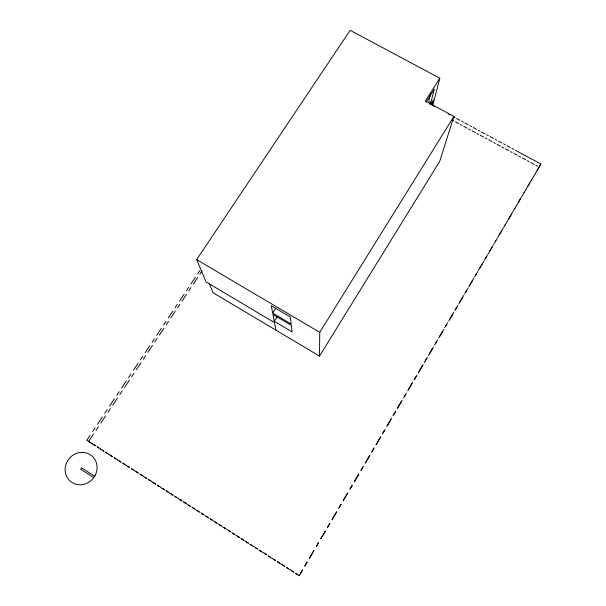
<?xml version="1.0" encoding="UTF-8"?>
<svg xmlns="http://www.w3.org/2000/svg" width="606" height="606" viewBox="0 0 606 606"><rect width="100%" height="100%" fill="white"/><g stroke="black" fill="none" stroke-linecap="round" stroke-linejoin="round"><path stroke-width="0.91" d="M209.456 283.941L213.039 292.721L319.498 356.108L319.741 332.346L453.894 116.428L425.374 101.043L439.82 78.212L350.132 30.3L196.692 259.603L206.002 281.888L274.495 322.589L275.942 330.172M430.76 93.324L428.745 101.414L430.889 102.573L429.889 104.156M430.889 102.573L434.305 89.112L425.988 102.27M432.093 105.247L433.457 99.967L430.54 104.603M432.707 105.588L439.82 78.212M453.894 116.428L439.729 161.332L319.498 356.108M515.411 150.258L540.893 164.006L535.431 173.339M295.455 573.359L299.129 575.7L302.417 570.11M304.735 566.163L307.045 562.224M309.355 558.293L313.953 550.46L309.424 558.209M318.536 542.65L316.249 546.551L318.529 542.711M320.824 538.764L325.377 531.007M327.649 527.144L329.914 523.281M332.171 519.433L336.686 511.752M338.928 507.926L341.17 504.109M343.413 500.298L347.874 492.693M350.101 488.906L352.321 485.126M354.533 481.353L358.957 473.831M361.153 470.082L363.35 466.34M365.547 462.598L369.918 455.151M372.099 451.44L374.281 447.736M376.447 444.039L380.78 436.661M382.939 432.987L385.09 429.313M387.242 425.654L391.529 418.352M393.665 414.716L395.801 411.08M397.93 407.459L402.172 400.225M404.293 396.619L406.406 393.029M408.512 389.438L412.716 382.28M414.815 378.705L416.905 375.144M418.988 371.592L423.155 364.501M425.23 360.971L427.298 357.442M429.366 353.919L433.487 346.905M435.547 343.405L437.593 339.905M439.645 336.421L443.728 329.467M445.758 326.005L447.789 322.543M449.819 319.089L453.864 312.204M455.879 308.772L457.894 305.348M459.901 301.932L463.901 295.107M465.9 291.706L467.893 288.312M469.877 284.926L473.847 278.177M475.824 274.806L477.801 271.443M479.77 268.094L483.694 261.398M485.656 258.065L487.61 254.732M489.565 251.414L493.458 244.786M495.397 241.483L497.329 238.181M499.268 234.893L503.124 228.326M505.04 225.053L506.964 221.781M508.873 218.524L512.699 212.017M514.6 208.775L516.501 205.54M518.395 202.313L522.183 195.867M524.069 192.655L525.947 189.443M527.834 186.247L531.576 179.861M533.447 176.679L535.31 173.505M537.174 170.331L540.893 164.006M302.553 569.92L299.129 575.7M304.848 566.012L307.136 562.103M320.794 538.855L325.308 531.167M327.558 527.334L329.808 523.508M332.043 519.69L336.512 512.078M338.746 508.282L340.966 504.495M343.185 500.723L347.609 493.186M349.813 489.428L352.018 485.679M354.215 481.937L358.593 474.483M360.775 470.764L362.956 467.052M365.13 463.348L369.471 455.962M371.63 452.281L373.788 448.607M375.94 444.933L380.235 437.623M382.378 433.979L384.515 430.336M386.651 426.707L390.9 419.466M393.021 415.852L395.135 412.254M397.248 408.656L401.46 401.49M403.558 397.915L405.649 394.347M407.74 390.787L411.913 383.681M413.989 380.144L416.064 376.606M418.132 373.084L422.268 366.054M424.321 362.547L426.382 359.047M428.427 355.555L432.517 348.586M434.555 345.117L436.593 341.655M438.623 338.193L442.675 331.293M444.698 327.854L446.713 324.422M448.72 320.998L452.735 314.166M454.735 310.757L456.727 307.363M458.719 303.97L462.696 297.198M464.681 293.827L466.658 290.456M468.627 287.1L472.566 280.396M474.528 277.056L476.483 273.715M478.445 270.39L482.338 263.746M484.285 260.436L486.224 257.133M488.163 253.831L492.027 247.256M493.951 243.976L495.875 240.703M497.791 237.431L501.617 230.916M503.525 227.667L505.434 224.425M507.336 221.19L511.123 214.729M513.017 211.509L514.903 208.297M516.782 205.093L520.539 198.692M522.417 195.503L524.281 192.322M526.152 189.14L529.871 182.807M531.727 179.649L533.583 176.49M272.692 313.075L271.291 305.735L290.38 317.021L291.198 324.051L272.692 313.075L275.738 308.295M274.253 321.294L272.95 314.461L291.357 325.377L292.122 331.914L274.253 321.294L277.29 316.514M90.18 435.184L86.726 440.373L92.195 443.531M92.62 431.525L95.059 427.866M97.483 424.223L102.331 416.951M104.747 413.322L107.156 409.701M109.565 406.088L114.36 398.884M116.753 395.294L119.14 391.711M121.526 388.135L126.275 381.007M128.646 377.447L131.01 373.902M133.365 370.357L138.077 363.297M140.418 359.775L142.758 356.26M145.099 352.753L149.758 345.753M152.083 342.269L154.401 338.792M156.712 335.315L161.325 328.391M163.628 324.937L165.923 321.491M168.218 318.044L172.786 311.189M175.066 307.765L177.338 304.348M179.611 300.947L184.141 294.145M186.39 290.759L188.648 287.38M190.898 284.002L195.382 277.275M197.617 273.92L199.844 270.564M88.696 441.304L93.544 434.025M95.953 430.396L98.361 426.775M100.77 423.162L105.565 415.958M107.959 412.368L110.345 408.777M112.724 405.202L117.473 398.066M119.836 394.506L122.2 390.953M124.563 387.416L129.26 380.348M131.608 376.826L133.949 373.304M136.282 369.796L140.94 362.797M143.266 359.305L145.584 355.828M147.894 352.351L152.507 345.42M154.803 341.966L157.106 338.512M159.393 335.073L163.961 328.202M166.241 324.786L168.513 321.362M170.786 317.953L175.308 311.158M177.566 307.765L179.815 304.379M182.065 301L186.55 294.266M188.784 290.91L191.011 287.555M193.238 284.214L197.677 277.54M199.897 274.207L202.101 270.89M432.525 105.52L434.176 106.414M448.243 114.004L449.91 114.905M453.227 116.693L454.894 117.594M456.553 118.488L459.886 120.291M461.552 121.192L463.219 122.086M464.893 122.988L468.233 124.791M469.9 125.692L471.574 126.601M473.248 127.502L476.604 129.313M478.278 130.214L479.952 131.123M481.634 132.025L484.997 133.843M486.679 134.744L488.36 135.653M490.042 136.562L493.413 138.38M495.102 139.289L496.784 140.206M498.473 141.115L501.851 142.94M503.548 143.849L505.237 144.766M506.934 145.682L510.32 147.508M512.017 148.425L513.714 149.341M452.167 120.079L453.818 120.965M455.47 121.859L458.772 123.647M460.424 124.541L462.083 125.434M463.734 126.328L467.052 128.116M468.711 129.017L470.37 129.911M472.029 130.805L475.354 132.6M477.013 133.502L478.679 134.403M480.346 135.305L483.679 137.1M485.345 138.001L487.012 138.903M488.686 139.812L492.027 141.615M493.701 142.516L495.375 143.425M497.049 144.326L500.397 146.137M502.079 147.046L503.76 147.955M505.434 148.864L508.798 150.682M510.479 151.591L512.168 152.5M513.85 153.409L517.221 155.227M518.91 156.143L520.599 157.052M522.289 157.969L525.667 159.795M527.364 160.711L529.053 161.628M530.75 162.537L534.144 164.37M535.84 165.294L537.537 166.211M196.692 259.603L319.741 332.346M93.892 444.607L95.581 445.69M97.278 446.766L100.664 448.925M102.361 450.008L104.058 451.091M105.755 452.167L109.156 454.333M110.86 455.424L112.564 456.507M114.269 457.591L117.678 459.765M119.39 460.855L121.094 461.939M122.806 463.029L126.23 465.211M127.942 466.302L129.654 467.393M131.373 468.483L134.805 470.673M136.524 471.771L138.244 472.862M139.963 473.96L143.402 476.157M145.129 477.255L146.857 478.354M148.584 479.452L152.038 481.649M153.765 482.755L155.492 483.853M157.227 484.959L160.696 487.163M162.431 488.269L164.165 489.375M165.9 490.481L169.377 492.701M171.119 493.807L172.861 494.92M174.604 496.026L178.088 498.253M179.838 499.359L181.588 500.473M183.33 501.586L186.83 503.821M188.587 504.934L190.337 506.048M192.087 507.169L195.602 509.404M197.359 510.525L199.116 511.646M200.874 512.767L204.396 515.009M206.161 516.13L207.926 517.259M209.691 518.38L213.229 520.63M214.994 521.758L216.766 522.887M218.531 524.016L222.076 526.273M223.856 527.402L225.629 528.53M227.409 529.667L230.962 531.932M232.742 533.068L234.522 534.197M236.31 535.333L239.878 537.605M241.658 538.742L243.445 539.885M245.233 541.022L248.816 543.302M250.604 544.446L252.399 545.589M254.194 546.733L257.785 549.021M259.58 550.165L261.383 551.308M263.178 552.452L266.784 554.748M268.587 555.899L270.39 557.05M272.2 558.202L275.813 560.505M277.624 561.656L279.434 562.807M281.245 563.959L284.873 566.269M286.683 567.428L288.501 568.587M290.319 569.746L293.955 572.064M295.781 573.223L297.599 574.382M88.431 441.463L90.135 442.547M91.839 443.63L95.248 445.804M96.96 446.895L98.672 447.985M100.376 449.076L103.808 451.258M105.52 452.349L107.232 453.44M108.951 454.538L112.383 456.727M114.102 457.818L115.822 458.916M117.549 460.015L120.995 462.211M122.715 463.31L124.442 464.408M126.169 465.506L129.631 467.711M131.358 468.809L133.093 469.915M134.827 471.021L138.289 473.225M140.031 474.331L141.766 475.445M143.501 476.551L146.985 478.763M148.728 479.876L150.47 480.99M152.212 482.096L155.704 484.323M157.454 485.436L159.196 486.55M160.946 487.663L164.453 489.898M166.203 491.012L167.96 492.125M169.71 493.246L173.225 495.488M174.982 496.602L176.747 497.723M178.505 498.852L182.027 501.094M183.792 502.215L185.557 503.344M187.33 504.465L190.86 506.722M192.632 507.851L194.405 508.979M196.177 510.108L199.722 512.365M201.503 513.502L203.275 514.63M205.055 515.767L208.615 518.032M210.396 519.168L212.176 520.304M213.963 521.44L217.531 523.713M219.319 524.849L221.107 525.993M222.902 527.129L226.485 529.417M228.273 530.553L230.068 531.697M231.863 532.841L235.461 535.136M237.257 536.28L239.059 537.424M240.862 538.575L244.468 540.87M246.271 542.022L248.074 543.173M249.884 544.324L253.505 546.627M255.315 547.786L257.126 548.938M258.936 550.089L262.565 552.407M264.383 553.566L266.201 554.717M268.019 555.876L271.662 558.202M273.488 559.361L275.313 560.52M277.139 561.686L280.79 564.012M282.616 565.178L284.449 566.345M286.282 567.511L289.948 569.845M291.781 571.019L293.615 572.185M94.65 476.24L81.552 467.817L80.636 469.203L93.733 477.626M95.316 475.074L92.93 478.702A16.62 15.567 -50.8 0 1 66.334 475.786A16.62 15.567 -50.8 0 1 81.734 452.379A16.62 15.567 -50.8 0 1 95.316 475.074"/></g></svg>
